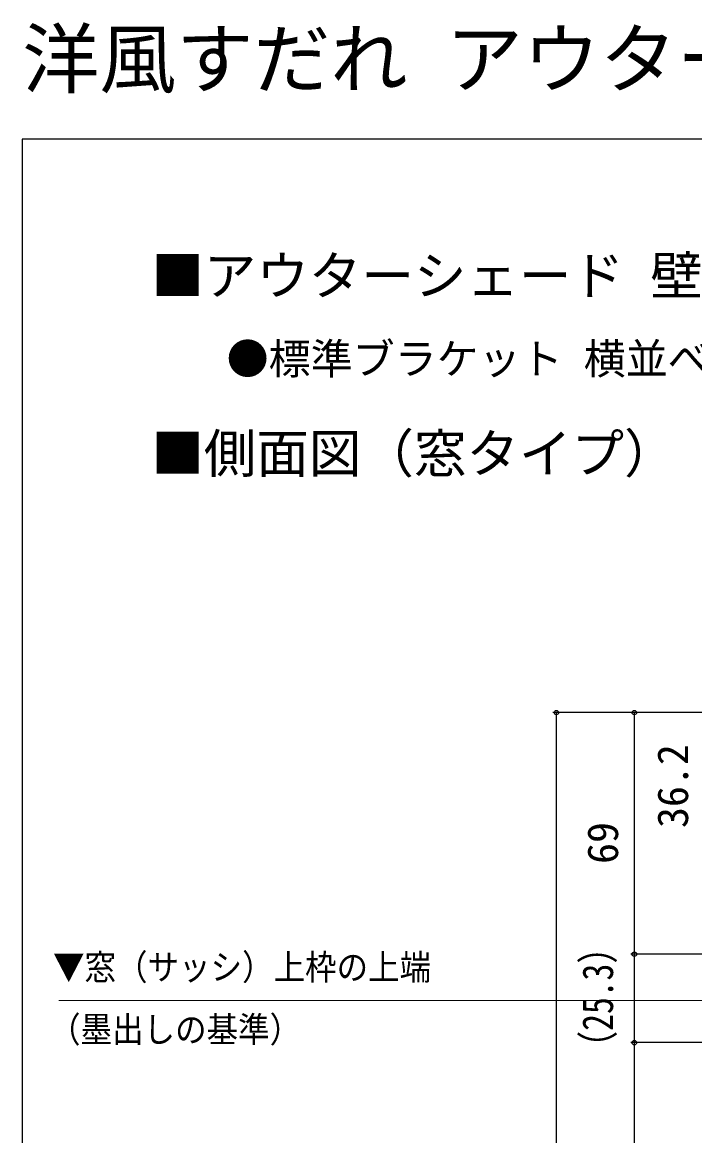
# Model space of a CAD drawing. Units: millimetres on the paper. Extents: x -525 to 525, y -784 to 780.
# Drawn here: x -525 to -332.9, y 461.6 to 779.5 of the extents above; entities that cross this region are included whole.
import ezdxf
from ezdxf.enums import TextEntityAlignment as Align

# ---------------------------------------------------------------- set-up
doc = ezdxf.new("R2010")
doc.units = ezdxf.units.MM
for name, color, linetype in [('0-2_USER1', 3, 'Continuous'), ('0-8_YKK_D', 6, 'Continuous'), ('0-9_YKK_ZWAK', 7, 'Continuous')]:
    doc.layers.add(name, color=color, linetype=linetype)
doc.layers.add('0-5_YKK_12', color=2, linetype='Continuous', lineweight=18)
doc.styles.add('ＭＳ ゴシック', font='')
doc.styles.get('ＭＳ ゴシック').set_extended_font_data('MS Gothic')

msp = doc.modelspace()

# ---------------------------------------------------------------- linework, layer by layer
at = {"layer": '0-5_YKK_12'}
msp.add_line((-514.54, 500.2), (-56.8, 500.2), dxfattribs=at)
at = {"layer": '0-8_YKK_D'}
for p, q in [((-261.5, 582.4), (-373.439, 582.4)), ((-372.439, 147.7), (-372.439, 582.4)), ((-261.5, 582.4), (-351.188, 582.4)), ((-350.188, 582.4), (-350.188, 513.4)), ((-309.039, 513.4), (-351.188, 513.4)), ((-309.039, 513.4), (-351.188, 513.4)), ((-350.188, 513.4), (-350.188, 488.147)), ((-284.851, 488.147), (-351.188, 488.147)), ((-284.851, 488.147), (-351.188, 488.147))]:
    msp.add_line(p, q, dxfattribs=at)
msp.add_lwpolyline([(-350.188, 488.147), (-350.188, 413.133), (-350.188, 265.146)], dxfattribs=at)
for centre in [(-372.439, 582.4), (-350.188, 582.4), (-350.188, 513.4), (-350.188, 513.4), (-350.188, 488.147), (-350.188, 488.147)]:
    msp.add_circle(centre, 0.637, dxfattribs=at)
at = {"layer": '0-9_YKK_ZWAK'}
for p, q in [((-525, 746.2), (-525, -783.8)), ((525, 746.2), (-525, 746.2))]:
    msp.add_line(p, q, dxfattribs=at)

# ---------------------------------------------------------------- texts
at = {"layer": '0-2_USER1', "style": 'ＭＳ ゴシック'}
for s, height, p in [('洋風すだれ アウターシェード 納まり図', 16.13, (-525, 756.2)), ('■アウターシェード 壁付け', 11, (-488.153, 698.387)), ('●標準ブラケット 横並べ納まり 引違い窓 半外付型に取付けた場合', 8.798, (-466.636, 676.405)), ('■側面図（窓タイプ）', 11, (-488.153, 647.62))]:
    msp.add_text(s, height=height, dxfattribs=at).set_placement(p, align=Align.BOTTOM_LEFT)
at = {"layer": '0-2_USER1', "style": 'ＭＳ ゴシック', "width": 0.9}
for s, p in [('▼窓（サッシ）上枠の上端', (-516.222, 503.853)), ('（墨出しの基準）', (-517.347, 486.035))]:
    msp.add_text(s, height=7.331, dxfattribs=at).set_placement(p, align=Align.BOTTOM_LEFT)
at = {"layer": '0-8_YKK_D', "style": 'ＭＳ ゴシック'}
for s, p in [('36.2', (-332.188, 549.436)), ('69', (-352.188, 539.173))]:
    msp.add_text(s, height=8.798, rotation=90, dxfattribs=at).set_placement(p, align=Align.BOTTOM_LEFT)
at = {"layer": '0-8_YKK_D', "style": 'ＭＳ ゴシック', "width": 0.8}
msp.add_text('（25.3）', height=8.798, rotation=90, dxfattribs=at).set_placement((-353.62, 481.928), align=Align.BOTTOM_LEFT)

doc.saveas('drawing.dxf')
